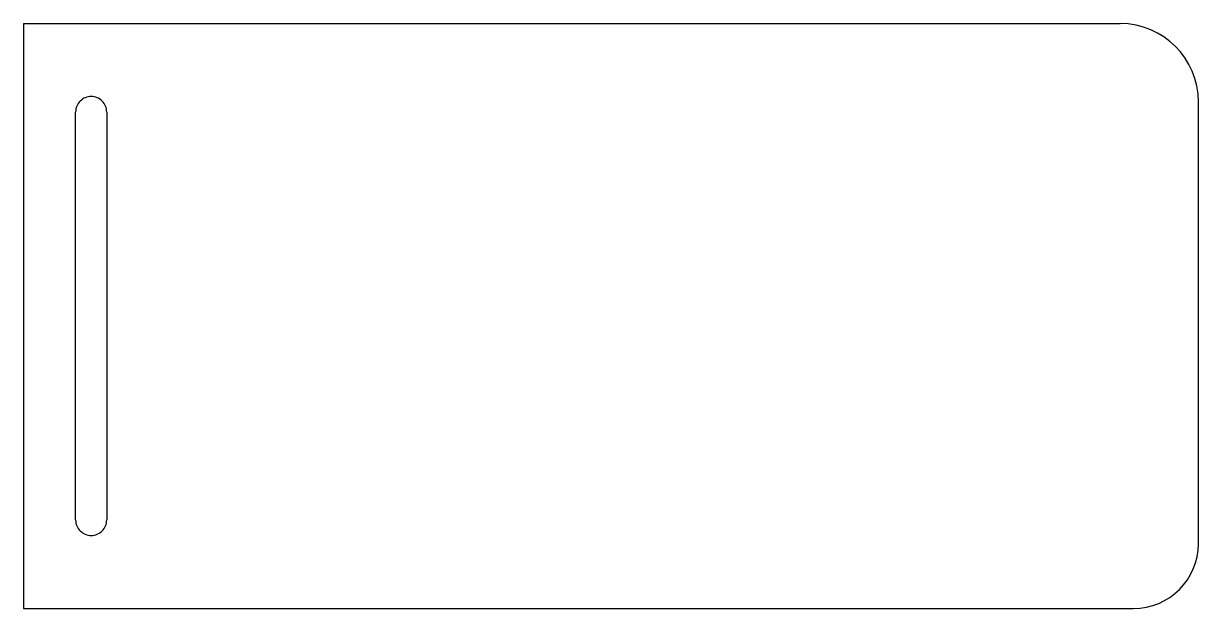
# Model space of a CAD drawing. Header units: millimetres. Extents: x 25 to 144, y -105 to -45.
import ezdxf

# ---------------------------------------------------------------- set-up
doc = ezdxf.new("R2010")
doc.units = ezdxf.units.MM
doc.layers.get('0').update_dxf_attribs({"lineweight": 25, "true_color": 0xffffff})

msp = doc.modelspace()

# ---------------------------------------------------------------- linework, layer by layer
at = {"color": 7, "true_color": 0x000000, "flags": 128}
for points in [[(24.86, -45.48), (24.86, -105.01)], [(24.86, -45.48), (24.86, -45.48)], [(31.75, -52.92), (31.75, -52.92)], [(30.17, -96), (30.17, -54.5)], [(33.33, -54.5), (33.33, -96)]]:
    msp.add_lwpolyline(points, dxfattribs=at)
at = {"color": 7, "true_color": 0x000000}
for centre, radius, start, end in [((84.64, 404909.88), 404955.36, 269.9915418, 270.0073285), ((136.44, -53.44), 7.95, 0.0206, 90.0054), ((31.75, -54.49), 1.58, 89.8754, 180.1246), ((31.75, -54.49), 1.58, 359.8754, 90.1246), ((-109616.67, -73.48), 109761.06, 359.9869865, 0.0104658), ((31.75, -96), 1.58, 179.8754, 270.1246), ((31.75, -96), 1.58, 269.8754, 0.1246), ((137.79, -98.41), 6.6, 270.0159, 359.9841), ((85.49, 469586.49), 469691.51, 269.9926046, 270.0063807)]:
    msp.add_arc(centre, radius, start, end, dxfattribs=at)

doc.saveas('drawing.dxf')
